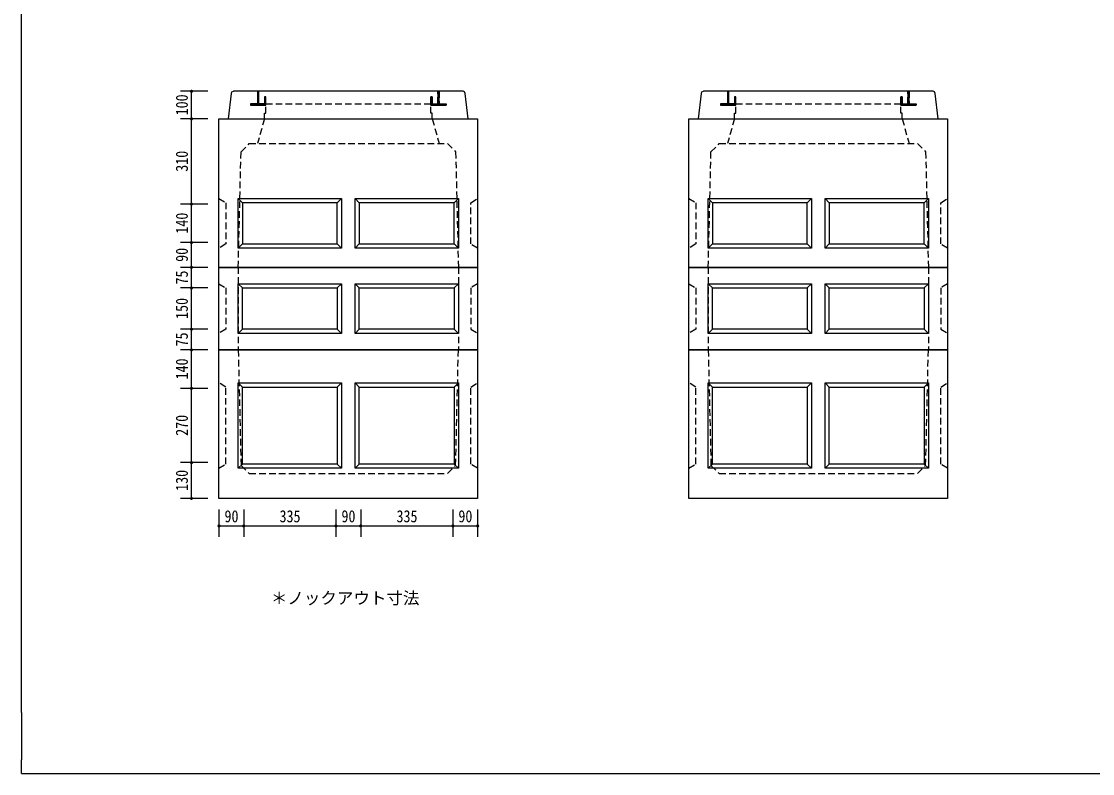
# Model space of a CAD drawing. Units: millimetres, scale not verified. Extents: x -3704 to 3796, y -2790 to 2696.
# Drawn here: x -3704 to 189, y -2790 to -56 of the extents above; entities that cross this region are included whole.
import ezdxf
from ezdxf.enums import TextEntityAlignment as Align

# ---------------------------------------------------------------- set-up
doc = ezdxf.new("R2010")
doc.units = ezdxf.units.MM
doc.header["$LTSCALE"] = 20
doc.linetypes.add('DASHED1', pattern=[1.8, 1.2, -0.6])
doc.layers.add('0-0_レイヤ_1', color=7, linetype='Continuous')
doc.layers.add('0-9_レイヤ10', color=7, linetype='Continuous')
doc.styles.add('HG丸ｺﾞｼｯｸM-PRO', font='')
doc.styles.add('ＭＳ ゴシック', font='')
doc.styles.get('HG丸ｺﾞｼｯｸM-PRO').set_extended_font_data('HG丸ｺﾞｼｯｸM-PRO')
doc.styles.get('ＭＳ ゴシック').set_extended_font_data('MS Gothic')

msp = doc.modelspace()

# ---------------------------------------------------------------- hatches: boundary and pattern name
at = {"layer": '0-9_レイヤ10'}
for points in [[(-3080.12, -310, 1), (-3092.12, -310, 1)], [(-3080.12, -410, 1), (-3092.12, -410, 1)], [(-3080.12, -720, 1), (-3092.12, -720, 1)], [(-3080.12, -860, 1), (-3092.12, -860, 1)], [(-3080.12, -950, 1), (-3092.12, -950, 1)], [(-3080.12, -1025, 1), (-3092.12, -1025, 1)], [(-3080.12, -1175, 1), (-3092.12, -1175, 1)], [(-3080.12, -1250, 1), (-3092.12, -1250, 1)], [(-3080.12, -1390, 1), (-3092.12, -1390, 1)], [(-3080.12, -1660, 1), (-3092.12, -1660, 1)], [(-3080.12, -1790, 1), (-3092.12, -1790, 1)], [(-2980.12, -1890, 1), (-2992.12, -1890, 1)], [(-2890.12, -1890, 1), (-2902.12, -1890, 1)], [(-2555.12, -1890, 1), (-2567.12, -1890, 1)], [(-2465.12, -1890, 1), (-2477.12, -1890, 1)], [(-2130.12, -1890, 1), (-2142.12, -1890, 1)], [(-2040.12, -1890, 1), (-2052.12, -1890, 1)]]:
    msp.add_hatch(color=256, dxfattribs=at).paths.add_polyline_path(points)

# ---------------------------------------------------------------- linework, layer by layer
at = {"layer": '0-0_レイヤ_1'}
for p, q in [((-3704.12, -2568.82), (-3704.12, 2646.47)), ((-2098.62, -310), (-2933.62, -310)), ((-390.62, -310), (-1225.62, -310)), ((-2951.12, -410), (-2941.12, -317.5)), ((-2846.12, -312), (-2841.12, -312)), ((-2846.12, -314), (-2841.12, -314)), ((-2846.12, -316), (-2841.12, -316)), ((-2846.12, -318), (-2841.12, -318)), ((-2846.12, -320), (-2841.12, -320)), ((-2846.12, -322), (-2841.12, -322)), ((-2846.12, -324), (-2841.12, -324)), ((-2846.12, -326), (-2841.12, -326)), ((-2846.12, -328), (-2841.12, -328)), ((-2846.12, -330), (-2841.12, -330)), ((-2846.12, -332), (-2841.12, -332)), ((-2846.12, -334), (-2841.12, -334)), ((-2846.12, -336), (-2841.12, -336)), ((-2846.12, -338), (-2841.12, -338)), ((-2846.12, -340), (-2841.12, -340)), ((-2846.12, -342), (-2841.12, -342)), ((-2846.12, -344), (-2841.12, -344)), ((-2846.12, -346), (-2841.12, -346)), ((-2846.12, -348), (-2841.12, -348)), ((-2846.12, -350), (-2841.12, -350)), ((-2821.12, -330), (-2816.12, -330)), ((-2821.12, -332), (-2816.12, -332)), ((-2821.12, -334), (-2816.12, -334)), ((-2821.12, -336), (-2816.12, -336)), ((-2821.12, -338), (-2816.12, -338)), ((-2821.12, -340), (-2816.12, -340)), ((-2821.12, -342), (-2816.12, -342)), ((-2821.12, -344), (-2816.12, -344)), ((-2821.12, -346), (-2816.12, -346)), ((-2821.12, -348), (-2816.12, -348)), ((-2821.12, -350), (-2816.12, -350)), ((-2216.12, -332), (-2211.12, -332)), ((-2216.12, -334), (-2211.12, -334)), ((-2216.12, -336), (-2211.12, -336)), ((-2216.12, -338), (-2211.12, -338)), ((-2216.12, -340), (-2211.12, -340)), ((-2216.12, -342), (-2211.12, -342)), ((-2216.12, -344), (-2211.12, -344)), ((-2216.12, -346), (-2211.12, -346)), ((-2216.12, -348), (-2211.12, -348)), ((-2216.12, -350), (-2211.12, -350)), ((-2191.12, -312), (-2186.12, -312)), ((-2191.12, -314), (-2186.12, -314)), ((-2191.12, -316), (-2186.12, -316)), ((-2191.12, -318), (-2186.12, -318)), ((-2191.12, -320), (-2186.12, -320)), ((-2191.12, -322), (-2186.12, -322)), ((-2191.12, -324), (-2186.12, -324)), ((-2191.12, -326), (-2186.12, -326)), ((-2191.12, -328), (-2186.12, -328)), ((-2191.12, -330), (-2186.12, -330)), ((-2191.12, -332), (-2186.12, -332)), ((-2191.12, -334), (-2186.12, -334)), ((-2191.12, -336), (-2186.12, -336)), ((-2191.12, -338), (-2186.12, -338)), ((-2191.12, -340), (-2186.12, -340)), ((-2191.12, -342), (-2186.12, -342)), ((-2191.12, -344), (-2186.12, -344)), ((-2191.12, -346), (-2186.12, -346)), ((-2191.12, -348), (-2186.12, -348)), ((-2191.12, -350), (-2186.12, -350)), ((-1243.12, -410), (-1233.12, -317.5)), ((-1138.12, -312), (-1133.12, -312)), ((-1138.12, -314), (-1133.12, -314)), ((-1138.12, -316), (-1133.12, -316)), ((-1138.12, -318), (-1133.12, -318)), ((-1138.12, -320), (-1133.12, -320)), ((-1138.12, -322), (-1133.12, -322)), ((-1138.12, -324), (-1133.12, -324)), ((-1138.12, -326), (-1133.12, -326)), ((-1138.12, -328), (-1133.12, -328)), ((-1138.12, -330), (-1133.12, -330)), ((-1138.12, -332), (-1133.12, -332)), ((-1138.12, -334), (-1133.12, -334)), ((-1138.12, -336), (-1133.12, -336)), ((-1138.12, -338), (-1133.12, -338)), ((-1138.12, -340), (-1133.12, -340)), ((-1138.12, -342), (-1133.12, -342)), ((-1138.12, -344), (-1133.12, -344)), ((-1138.12, -346), (-1133.12, -346)), ((-1138.12, -348), (-1133.12, -348)), ((-1138.12, -350), (-1133.12, -350)), ((-1113.12, -330), (-1108.12, -330)), ((-1113.12, -332), (-1108.12, -332)), ((-1113.12, -334), (-1108.12, -334)), ((-1113.12, -336), (-1108.12, -336)), ((-1113.12, -338), (-1108.12, -338)), ((-1113.12, -340), (-1108.12, -340)), ((-1113.12, -342), (-1108.12, -342)), ((-1113.12, -344), (-1108.12, -344)), ((-1113.12, -346), (-1108.12, -346)), ((-1113.12, -348), (-1108.12, -348)), ((-1113.12, -350), (-1108.12, -350)), ((-508.12, -332), (-503.12, -332)), ((-508.12, -334), (-503.12, -334)), ((-508.12, -336), (-503.12, -336)), ((-508.12, -338), (-503.12, -338)), ((-508.12, -340), (-503.12, -340)), ((-508.12, -342), (-503.12, -342)), ((-508.12, -344), (-503.12, -344)), ((-508.12, -346), (-503.12, -346)), ((-508.12, -348), (-503.12, -348)), ((-508.12, -350), (-503.12, -350)), ((-483.12, -312), (-478.12, -312)), ((-483.12, -314), (-478.12, -314)), ((-483.12, -316), (-478.12, -316)), ((-483.12, -318), (-478.12, -318)), ((-483.12, -320), (-478.12, -320)), ((-483.12, -322), (-478.12, -322)), ((-483.12, -324), (-478.12, -324)), ((-483.12, -326), (-478.12, -326)), ((-483.12, -328), (-478.12, -328)), ((-483.12, -330), (-478.12, -330)), ((-483.12, -332), (-478.12, -332)), ((-483.12, -334), (-478.12, -334)), ((-483.12, -336), (-478.12, -336)), ((-483.12, -338), (-478.12, -338)), ((-483.12, -340), (-478.12, -340)), ((-483.12, -342), (-478.12, -342)), ((-483.12, -344), (-478.12, -344)), ((-483.12, -346), (-478.12, -346)), ((-483.12, -348), (-478.12, -348)), ((-483.12, -350), (-478.12, -350)), ((-2871.12, -356), (-2821.12, -356)), ((-2871.12, -358), (-2821.12, -358)), ((-2871.12, -360), (-2821.12, -360)), ((-2846.12, -352), (-2841.12, -352)), ((-2846.12, -354), (-2841.12, -354)), ((-2821.12, -352), (-2816.12, -352)), ((-2821.12, -354), (-2816.12, -354)), ((-2821.12, -356), (-2816.12, -356)), ((-2821.12, -358), (-2816.12, -358)), ((-2821.12, -360), (-2816.12, -360)), ((-2216.12, -352), (-2211.12, -352)), ((-2216.12, -354), (-2211.12, -354)), ((-2216.12, -356), (-2161.12, -356)), ((-2216.12, -358), (-2161.12, -358)), ((-2216.12, -360), (-2161.12, -360)), ((-2191.12, -352), (-2186.12, -352)), ((-2191.12, -354), (-2186.12, -354)), ((-1163.12, -356), (-1113.12, -356)), ((-1163.12, -358), (-1113.12, -358)), ((-1163.12, -360), (-1113.12, -360)), ((-1138.12, -352), (-1133.12, -352)), ((-1138.12, -354), (-1133.12, -354)), ((-1113.12, -352), (-1108.12, -352)), ((-1113.12, -354), (-1108.12, -354)), ((-1113.12, -356), (-1108.12, -356)), ((-1113.12, -358), (-1108.12, -358)), ((-1113.12, -360), (-1108.12, -360)), ((-508.12, -352), (-503.12, -352)), ((-508.12, -354), (-503.12, -354)), ((-508.12, -356), (-453.12, -356)), ((-508.12, -358), (-453.12, -358)), ((-508.12, -360), (-453.12, -360)), ((-483.12, -352), (-478.12, -352)), ((-483.12, -354), (-478.12, -354)), ((-2986.12, -410), (-2046.12, -410)), ((-2986.12, -950), (-2986.12, -410)), ((-2951.12, -410), (-2081.12, -410)), ((-2951.12, -410), (-2081.12, -410)), ((-2046.12, -410), (-2046.12, -950)), ((-1278.12, -410), (-338.12, -410)), ((-1278.12, -950), (-1278.12, -410)), ((-1243.12, -410), (-373.12, -410)), ((-1243.12, -410), (-373.12, -410)), ((-338.12, -410), (-338.12, -950)), ((-2916.12, -700), (-2541.12, -700)), ((-2916.12, -880), (-2916.12, -700)), ((-2556.12, -715), (-2541.12, -700)), ((-2541.12, -700), (-2541.12, -880)), ((-2491.12, -700), (-2116.12, -700)), ((-2491.12, -880), (-2491.12, -700)), ((-2131.12, -715), (-2116.12, -700)), ((-2116.12, -700), (-2116.12, -880)), ((-1208.12, -700), (-833.12, -700)), ((-1208.12, -880), (-1208.12, -700)), ((-848.12, -715), (-833.12, -700)), ((-833.12, -700), (-833.12, -880)), ((-783.12, -700), (-408.12, -700)), ((-783.12, -880), (-783.12, -700)), ((-423.12, -715), (-408.12, -700)), ((-408.12, -700), (-408.12, -880)), ((-2556.12, -715), (-2901.12, -715)), ((-2556.12, -865), (-2556.12, -715)), ((-2131.12, -715), (-2476.12, -715)), ((-2131.12, -865), (-2131.12, -715)), ((-848.12, -715), (-1193.12, -715)), ((-848.12, -865), (-848.12, -715)), ((-423.12, -715), (-768.12, -715)), ((-423.12, -865), (-423.12, -715)), ((-2916.12, -880), (-2901.12, -865)), ((-2541.12, -880), (-2916.12, -880)), ((-2901.12, -865), (-2556.12, -865)), ((-2541.12, -880), (-2556.12, -865)), ((-2491.12, -880), (-2476.12, -865)), ((-2116.12, -880), (-2491.12, -880)), ((-2476.12, -865), (-2131.12, -865)), ((-2116.12, -880), (-2131.12, -865)), ((-1208.12, -880), (-1193.12, -865)), ((-833.12, -880), (-1208.12, -880)), ((-1193.12, -865), (-848.12, -865)), ((-833.12, -880), (-848.12, -865)), ((-783.12, -880), (-768.12, -865)), ((-408.12, -880), (-783.12, -880)), ((-768.12, -865), (-423.12, -865)), ((-408.12, -880), (-423.12, -865)), ((-2986.12, -950), (-2046.12, -950)), ((-2986.12, -1250), (-2986.12, -950)), ((-2046.12, -950), (-2986.12, -950)), ((-2046.12, -950), (-2046.12, -1250)), ((-1278.12, -950), (-338.12, -950)), ((-1278.12, -1250), (-1278.12, -950)), ((-338.12, -950), (-1278.12, -950)), ((-338.12, -950), (-338.12, -1250)), ((-2916.12, -1010), (-2901.12, -1025)), ((-2916.12, -1190), (-2916.12, -1010)), ((-2916.12, -1010), (-2541.12, -1010)), ((-2541.12, -1010), (-2556.12, -1025)), ((-2541.12, -1010), (-2541.12, -1190)), ((-2491.12, -1010), (-2476.12, -1025)), ((-2491.12, -1190), (-2491.12, -1010)), ((-2491.12, -1010), (-2116.12, -1010)), ((-2131.12, -1025), (-2116.12, -1010)), ((-2116.12, -1010), (-2116.12, -1190)), ((-1208.12, -1010), (-1193.12, -1025)), ((-1208.12, -1190), (-1208.12, -1010)), ((-1208.12, -1010), (-833.12, -1010)), ((-833.12, -1010), (-848.12, -1025)), ((-833.12, -1010), (-833.12, -1190)), ((-783.12, -1010), (-768.12, -1025)), ((-783.12, -1190), (-783.12, -1010)), ((-783.12, -1010), (-408.12, -1010)), ((-423.12, -1025), (-408.12, -1010)), ((-408.12, -1010), (-408.12, -1190)), ((-2901.12, -1025), (-2556.12, -1025)), ((-2556.12, -1025), (-2556.12, -1175)), ((-2476.12, -1025), (-2131.12, -1025)), ((-2131.12, -1025), (-2131.12, -1175)), ((-1193.12, -1025), (-848.12, -1025)), ((-848.12, -1025), (-848.12, -1175)), ((-768.12, -1025), (-423.12, -1025)), ((-423.12, -1025), (-423.12, -1175)), ((-2541.12, -1190), (-2916.12, -1190)), ((-2556.12, -1175), (-2901.12, -1175)), ((-2541.12, -1190), (-2556.12, -1175)), ((-2116.12, -1190), (-2491.12, -1190)), ((-2131.12, -1175), (-2476.12, -1175)), ((-2116.12, -1190), (-2131.12, -1175)), ((-833.12, -1190), (-1208.12, -1190)), ((-848.12, -1175), (-1193.12, -1175)), ((-833.12, -1190), (-848.12, -1175)), ((-408.12, -1190), (-783.12, -1190)), ((-423.12, -1175), (-768.12, -1175)), ((-408.12, -1190), (-423.12, -1175)), ((-2986.12, -1250), (-2046.12, -1250)), ((-2986.12, -1790), (-2986.12, -1250)), ((-2046.12, -1250), (-2986.12, -1250)), ((-2046.12, -1250), (-2046.12, -1790)), ((-1278.12, -1250), (-338.12, -1250)), ((-1278.12, -1790), (-1278.12, -1250)), ((-338.12, -1250), (-1278.12, -1250)), ((-338.12, -1250), (-338.12, -1790)), ((-2916.12, -1370), (-2901.12, -1385)), ((-2916.12, -1370), (-2541.12, -1370)), ((-2916.12, -1680), (-2916.12, -1370)), ((-2901.12, -1385), (-2556.12, -1385)), ((-2901.12, -1665), (-2901.12, -1385)), ((-2541.12, -1370), (-2556.12, -1385)), ((-2556.12, -1385), (-2556.12, -1665)), ((-2541.12, -1370), (-2541.12, -1680)), ((-2491.12, -1370), (-2476.12, -1385)), ((-2491.12, -1370), (-2116.12, -1370)), ((-2491.12, -1680), (-2491.12, -1370)), ((-2476.12, -1385), (-2131.12, -1385)), ((-2476.12, -1665), (-2476.12, -1385)), ((-2131.12, -1385), (-2116.12, -1370)), ((-2131.12, -1385), (-2131.12, -1665)), ((-2116.12, -1370), (-2116.12, -1680)), ((-1208.12, -1370), (-1193.12, -1385)), ((-1208.12, -1370), (-833.12, -1370)), ((-1208.12, -1680), (-1208.12, -1370)), ((-1193.12, -1385), (-848.12, -1385)), ((-1193.12, -1665), (-1193.12, -1385)), ((-833.12, -1370), (-848.12, -1385)), ((-848.12, -1385), (-848.12, -1665)), ((-833.12, -1370), (-833.12, -1680)), ((-783.12, -1370), (-768.12, -1385)), ((-783.12, -1370), (-408.12, -1370)), ((-783.12, -1680), (-783.12, -1370)), ((-768.12, -1385), (-423.12, -1385)), ((-768.12, -1665), (-768.12, -1385)), ((-423.12, -1385), (-408.12, -1370)), ((-423.12, -1385), (-423.12, -1665)), ((-408.12, -1370), (-408.12, -1680)), ((-2916.12, -1680), (-2901.12, -1665)), ((-2556.12, -1665), (-2901.12, -1665)), ((-2541.12, -1680), (-2556.12, -1665)), ((-2491.12, -1680), (-2476.12, -1665)), ((-2131.12, -1665), (-2476.12, -1665)), ((-2116.12, -1680), (-2131.12, -1665)), ((-1208.12, -1680), (-1193.12, -1665)), ((-848.12, -1665), (-1193.12, -1665)), ((-833.12, -1680), (-848.12, -1665)), ((-783.12, -1680), (-768.12, -1665)), ((-423.12, -1665), (-768.12, -1665)), ((-408.12, -1680), (-423.12, -1665)), ((-2541.12, -1680), (-2916.12, -1680)), ((-2116.12, -1680), (-2491.12, -1680)), ((-833.12, -1680), (-1208.12, -1680)), ((-408.12, -1680), (-783.12, -1680)), ((-2046.12, -1790), (-2986.12, -1790)), ((-338.12, -1790), (-1278.12, -1790)), ((-3704.12, -2568.82), (-3704.12, -2740.32)), ((-3704.12, -2790.32), (-3704.12, -2740.32)), ((-3704.12, -2790.32), (-3532.94, -2790.32))]:
    msp.add_line(p, q, dxfattribs=at)
at = {"layer": '0-0_レイヤ_1', "linetype": 'DASHED1'}
for p, q in [((-2816.12, -355), (-2216.12, -355)), ((-1108.12, -355), (-508.12, -355)), ((-2821.12, -410), (-2846.12, -500)), ((-2211.12, -410), (-2186.12, -500)), ((-1113.12, -410), (-1138.12, -500)), ((-503.12, -410), (-478.12, -500)), ((-2906.12, -530), (-2876.12, -500)), ((-2876.12, -500), (-2156.12, -500)), ((-2156.12, -500), (-2126.12, -530)), ((-1198.12, -530), (-1168.12, -500)), ((-1168.12, -500), (-448.12, -500)), ((-448.12, -500), (-418.12, -530)), ((-2916.12, -950), (-2906.12, -530)), ((-2126.12, -530), (-2116.12, -950)), ((-1208.12, -950), (-1198.12, -530)), ((-418.12, -530), (-408.12, -950)), ((-2986.12, -700), (-2961.12, -715)), ((-2071.12, -715), (-2046.12, -700)), ((-1278.12, -700), (-1253.12, -715)), ((-363.12, -715), (-338.12, -700)), ((-2961.12, -715), (-2961.12, -865)), ((-2071.12, -865), (-2071.12, -715)), ((-1253.12, -715), (-1253.12, -865)), ((-363.12, -865), (-363.12, -715)), ((-2961.12, -865), (-2986.12, -880)), ((-2046.12, -880), (-2071.12, -865)), ((-1253.12, -865), (-1278.12, -880)), ((-338.12, -880), (-363.12, -865)), ((-2916.12, -950), (-2916.12, -1250)), ((-2116.12, -950), (-2116.12, -1250)), ((-1208.12, -950), (-1208.12, -1250)), ((-408.12, -950), (-408.12, -1250)), ((-2916.12, -1250), (-2906.12, -1670)), ((-2126.12, -1670), (-2116.12, -1250)), ((-1208.12, -1250), (-1198.12, -1670)), ((-418.12, -1670), (-408.12, -1250)), ((-2961.12, -1385), (-2986.12, -1370)), ((-2961.12, -1665), (-2961.12, -1385)), ((-2071.12, -1385), (-2046.12, -1370)), ((-2071.12, -1665), (-2071.12, -1385)), ((-1253.12, -1385), (-1278.12, -1370)), ((-1253.12, -1665), (-1253.12, -1385)), ((-363.12, -1385), (-338.12, -1370)), ((-363.12, -1665), (-363.12, -1385)), ((-2986.12, -1680), (-2961.12, -1665)), ((-2906.12, -1670), (-2876.12, -1700)), ((-2156.12, -1700), (-2126.12, -1670)), ((-2046.12, -1680), (-2071.12, -1665)), ((-1278.12, -1680), (-1253.12, -1665)), ((-1198.12, -1670), (-1168.12, -1700)), ((-448.12, -1700), (-418.12, -1670)), ((-338.12, -1680), (-363.12, -1665)), ((-2876.12, -1700), (-2156.12, -1700)), ((-1168.12, -1700), (-448.12, -1700))]:
    msp.add_line(p, q, dxfattribs=at)
at = {"layer": '0-0_レイヤ_1'}
for points in [[(-2941.12, -317.5), (-2939.11, -312.18), (-2933.62, -310)], [(-2841.12, -355), (-2841.12, -310), (-2846.12, -310), (-2846.12, -355)], [(-2091.12, -317.5), (-2093.57, -311.85), (-2098.62, -310)], [(-1233.12, -317.5), (-1231.11, -312.18), (-1225.62, -310)], [(-1133.12, -355), (-1133.12, -310), (-1138.12, -310), (-1138.12, -355)], [(-383.12, -317.5), (-385.57, -311.85), (-390.62, -310)], [(-2951.12, -410), (-2081.12, -410), (-2091.12, -317.5)], [(-1243.12, -410), (-373.12, -410), (-383.12, -317.5)], [(-2821.12, -355), (-2871.12, -355), (-2871.12, -360), (-2821.12, -360)], [(-1113.12, -355), (-1163.12, -355), (-1163.12, -360), (-1113.12, -360)], [(-2916.12, -700), (-2901.12, -715), (-2901.12, -865)], [(-2491.12, -700), (-2476.12, -715), (-2476.12, -865)], [(-1208.12, -700), (-1193.12, -715), (-1193.12, -865)], [(-783.12, -700), (-768.12, -715), (-768.12, -865)], [(-2916.12, -1190), (-2901.12, -1175), (-2901.12, -1025)], [(-2491.12, -1190), (-2476.12, -1175), (-2476.12, -1025)], [(-1208.12, -1190), (-1193.12, -1175), (-1193.12, -1025)], [(-783.12, -1190), (-768.12, -1175), (-768.12, -1025)], [(-3532.94, -2790.32), (3545.88, -2790.32), (3795.88, -2790.32), (3795.88, -2740.32)]]:
    msp.add_lwpolyline(points, dxfattribs=at)
at = {"layer": '0-0_レイヤ_1', "linetype": 'DASHED1'}
for points in [[(-2821.12, -410), (-2821.12, -390), (-2816.12, -390), (-2816.12, -330), (-2821.12, -330), (-2821.12, -355), (-2841.12, -355), (-2841.12, -310), (-2846.12, -310), (-2846.12, -355), (-2871.12, -355), (-2871.12, -360), (-2816.12, -360)], [(-2211.12, -410), (-2211.12, -390), (-2216.12, -390), (-2216.12, -330), (-2211.12, -330), (-2211.12, -355), (-2191.12, -355), (-2191.12, -310), (-2186.12, -310), (-2186.12, -355), (-2161.12, -355), (-2161.12, -360), (-2216.12, -360)], [(-1113.12, -410), (-1113.12, -390), (-1108.12, -390), (-1108.12, -330), (-1113.12, -330), (-1113.12, -355), (-1133.12, -355), (-1133.12, -310), (-1138.12, -310), (-1138.12, -355), (-1163.12, -355), (-1163.12, -360), (-1108.12, -360)], [(-503.12, -410), (-503.12, -390), (-508.12, -390), (-508.12, -330), (-503.12, -330), (-503.12, -355), (-483.12, -355), (-483.12, -310), (-478.12, -310), (-478.12, -355), (-453.12, -355), (-453.12, -360), (-508.12, -360)], [(-2986.12, -1010), (-2961.12, -1025), (-2961.12, -1175), (-2986.12, -1190)], [(-2046.12, -1010), (-2071.12, -1025), (-2071.12, -1175), (-2046.12, -1190)], [(-1278.12, -1010), (-1253.12, -1025), (-1253.12, -1175), (-1278.12, -1190)], [(-338.12, -1010), (-363.12, -1025), (-363.12, -1175), (-338.12, -1190)]]:
    msp.add_lwpolyline(points, dxfattribs=at)
at = {"layer": '0-0_レイヤ_1'}
for points in [[(-2191.12, -355), (-2186.12, -355), (-2186.12, -310), (-2191.12, -310)], [(-483.12, -355), (-478.12, -355), (-478.12, -310), (-483.12, -310)], [(-2816.12, -360), (-2816.12, -330), (-2821.12, -330), (-2821.12, -360)], [(-2216.12, -355), (-2211.12, -355), (-2211.12, -330), (-2216.12, -330)], [(-1108.12, -360), (-1108.12, -330), (-1113.12, -330), (-1113.12, -360)], [(-508.12, -355), (-503.12, -355), (-503.12, -330), (-508.12, -330)], [(-2216.12, -355), (-2161.12, -355), (-2161.12, -360), (-2216.12, -360)], [(-508.12, -355), (-453.12, -355), (-453.12, -360), (-508.12, -360)]]:
    msp.add_lwpolyline(points, close=True, dxfattribs=at)
at = {"layer": '0-9_レイヤ10'}
for p, q in [((-3026.12, -310), (-3126.12, -310)), ((-3086.12, -410), (-3086.12, -310)), ((-3026.12, -410), (-3126.12, -410)), ((-3086.12, -720), (-3086.12, -410)), ((-3026.12, -720), (-3126.12, -720)), ((-3086.12, -860), (-3086.12, -720)), ((-3026.12, -860), (-3126.12, -860)), ((-3086.12, -950), (-3086.12, -860)), ((-3026.12, -950), (-3126.12, -950)), ((-3086.12, -1025), (-3086.12, -950)), ((-3026.12, -1025), (-3126.12, -1025)), ((-3086.12, -1175), (-3086.12, -1025)), ((-3026.12, -1175), (-3126.12, -1175)), ((-3086.12, -1250), (-3086.12, -1175)), ((-3026.12, -1250), (-3126.12, -1250)), ((-3086.12, -1390), (-3086.12, -1250)), ((-3026.12, -1390), (-3126.12, -1390)), ((-3086.12, -1660), (-3086.12, -1390)), ((-3026.12, -1660), (-3126.12, -1660)), ((-3086.12, -1790), (-3086.12, -1660)), ((-3026.12, -1790), (-3126.12, -1790)), ((-2986.12, -1830), (-2986.12, -1930)), ((-2896.12, -1830), (-2896.12, -1930)), ((-2561.12, -1830), (-2561.12, -1930)), ((-2471.12, -1830), (-2471.12, -1930)), ((-2136.12, -1830), (-2136.12, -1930)), ((-2046.12, -1830), (-2046.12, -1930)), ((-2986.12, -1890), (-2896.12, -1890)), ((-2896.12, -1890), (-2561.12, -1890)), ((-2561.12, -1890), (-2471.12, -1890)), ((-2471.12, -1890), (-2136.12, -1890)), ((-2136.12, -1890), (-2046.12, -1890))]:
    msp.add_line(p, q, dxfattribs=at)

# ---------------------------------------------------------------- texts
at = {"layer": '0-9_レイヤ10', "style": 'ＭＳ ゴシック', "width": 0.85}
for s, p in [('100', (-3086.12, -397.5)), ('310', (-3086.12, -602.5)), ('140', (-3086.12, -827.5)), ('90', (-3086.12, -930)), ('75', (-3086.12, -1012.5)), ('150', (-3086.12, -1137.5)), ('75', (-3086.12, -1237.5)), ('140', (-3086.12, -1357.5)), ('270', (-3086.12, -1562.5)), ('130', (-3086.12, -1762.5))]:
    msp.add_text(s, height=43.99, rotation=90, dxfattribs=at).set_placement(p, align=Align.BOTTOM_LEFT)
for s, p in [('90', (-2966.12, -1890)), ('335', (-2766.12, -1890)), ('90', (-2541.12, -1890)), ('335', (-2341.12, -1890)), ('90', (-2116.12, -1890))]:
    msp.add_text(s, height=43.99, dxfattribs=at).set_placement(p, align=Align.BOTTOM_LEFT)
at = {"layer": '0-9_レイヤ10', "style": 'HG丸ｺﾞｼｯｸM-PRO'}
msp.add_text('＊ノックアウト寸法', height=43.99, dxfattribs=at).set_placement((-2797.61, -2187.4), align=Align.BOTTOM_LEFT)

doc.saveas('drawing.dxf')
